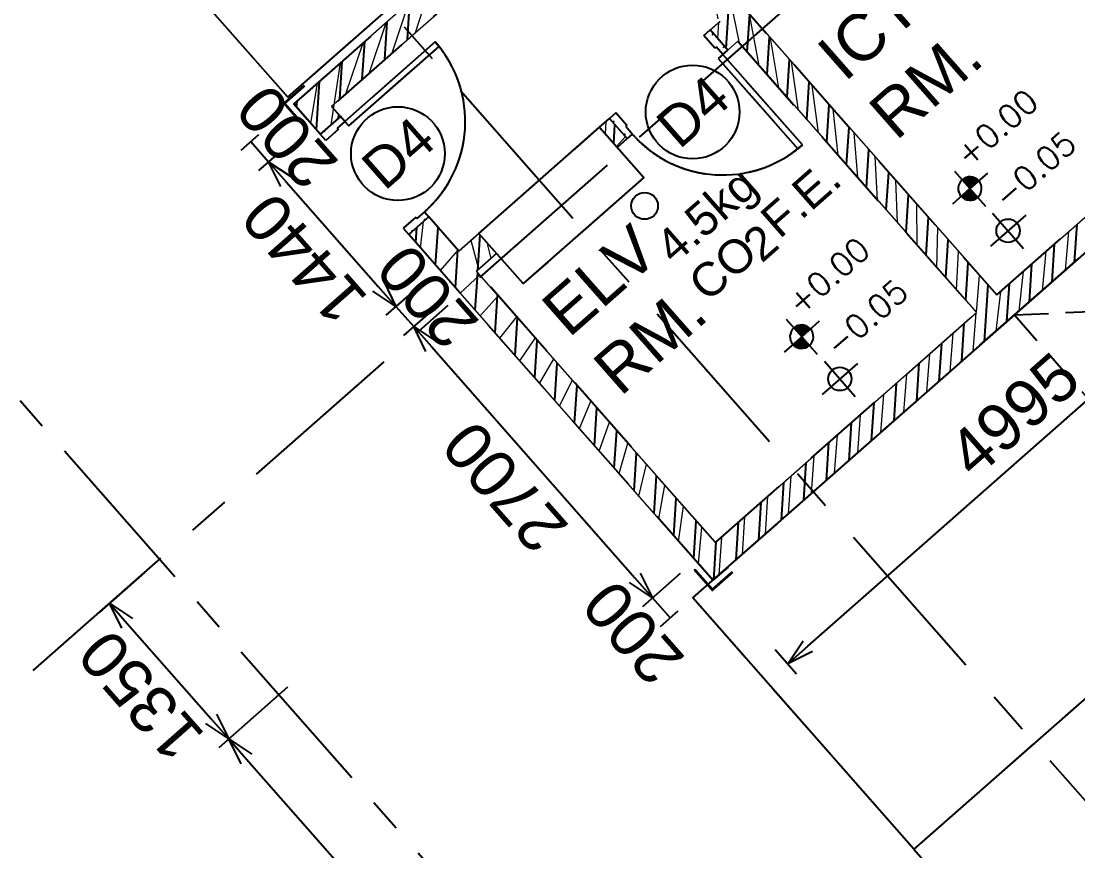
# Model space of a CAD drawing. Header units: millimetres. Extents: x 833946797 to 834440930, y 817746008 to 818399503.
# Drawn here: x 834331288 to 834339182, y 818012395 to 818018593 of the extents above; entities that cross this region are included whole.
import ezdxf

# ---------------------------------------------------------------- set-up
doc = ezdxf.new("R2010")
doc.units = ezdxf.units.MM
doc.header["$LTSCALE"] = 100
for name, pattern in [('CENTER', [2, 1.25, -0.25, 0.25, -0.25]), ('Grid Line', [22.224999999999994, 12.7, -3.174999999999999, 3.174999999999999, -3.174999999999999]), ('Hidden', [9.524999999999999, 6.35, -3.175]), ('HIDDENX2', [19.049999999999997, 12.7, -6.35])]:
    doc.linetypes.add(name, pattern=pattern)
for name, color, linetype in [('+C-160', 160, 'Hidden'), ('A-COLS', 3, 'Continuous'), ('DLN020__', 6, 'Continuous'), ('DLN030_2', 1, 'Continuous'), ('DLN0401_', 7, 'Continuous'), ('DLN0403__Room Name', 7, 'Continuous'), ('DLN060__', 7, 'Continuous'), ('DLN220__', 7, 'Continuous'), ('DLN325__', 7, 'Continuous'), ('DLN580__', 4, 'Continuous'), ('DLN660', 1, 'Continuous'), ('DLN810__', 1, 'Continuous'), ('FITDOOR', 7, 'Continuous'), ('LEVEL', 7, 'Continuous')]:
    doc.layers.add(name, color=color, linetype=linetype)
for name, color, linetype, lineweight in [('A-DOOR', 6, 'Continuous', 9), ('A-WALL', 7, 'Continuous', 9), ('CORNER GUARD', 2, 'Continuous', 50)]:
    doc.layers.add(name, color=color, linetype=linetype, lineweight=lineweight)
doc.styles.add('romans', font='romans.shx')
doc.styles.get("Standard").update_dxf_attribs({"font": 'swiss.ttf'})
doc.styles.add('Swis721tBT', font='swissl.ttf')
doc.dimstyles.new('INTDIM350', dxfattribs={"dimtxt": 350, "dimasz": 200, "dimexe": 100, "dimexo": 150, "dimgap": 100, "dimtad": 1, "dimdec": 0, "dimzin": 9, "dimdsep": 46, "dimtxsty": 'Swis721tBT', "dimblk": 'OPEN30', "dimcen": -125, "dimclrd": 256, "dimclre": 256, "dimclrt": 2, "dimaunit": 1, "dimadec": 1, "dimazin": 0, "dimtfac": 0.4444444444444444, "dimtdec": 0, "dimtix": 1, "dimtmove": 2, "dimatfit": 3, "dimldrblk": 'OPEN30', "dimfxl": 0, "dimtolj": 1, "dimlwd": -1, "dimlwe": -1, "dimarcsym": 0})
pattern_1 = [(86.3501958279957, (-1.192092895507812e-07, 1.192092895507812e-07), (-158.4280186349138, 10.10571182131174), [])]

# ---------------------------------------------------------------- blocks, each defined once
blk = doc.blocks.new('DLN_Parking - Parking - 1000 x 2400 _WL_-1733303-Car Park_B2_F')
at = {"layer": 'DLN660'}
for p, q in [((1000, 3.383959779057477e-14), (0, 0)), ((0, 0), (0, -2400)), ((1000, -2400), (1000, 3.383959779057477e-14)), ((0, -2400), (1000, -2400))]:
    blk.add_line(p, q, dxfattribs=at)
blk = doc.blocks.new('DLN_Parking - Parking - 2500 x 5000 _WL_-V7-Car Park_B2_F')
at = {"layer": 'DLN660'}
for p, q in [((2500, 0), (0, 0)), ((0, 0), (0, -5000)), ((2500.000000000001, -5000.000000000002), (2500, 0))]:
    blk.add_line(p, q, dxfattribs=at)
blk = doc.blocks.new('DR1CD')
at = {"layer": 'FITDOOR'}
for p, q in [((0, 1), (45, 1)), ((0, 1), (0, 0)), ((45, 0), (45, 1)), ((0, 0), (45, 0))]:
    blk.add_line(p, q, dxfattribs=at)
blk = doc.blocks.new('DR1CM')
at = {"layer": 'FITDOOR', "color": 6}
blk.add_arc((0, 0), 1, 0, 90, dxfattribs=at)
blk = doc.blocks.new('DLN-Single Door - Opening 2 - 950 x2138 _WH_-1922936-Car Park_B2_F')
at = {"layer": 'A-WALL', "lineweight": 25}
for p, q in [((-500.0000000002328, -99.99999989528442), (-499.9999999995343, 100.0000000001164)), ((499.9999999997672, -99.99999996821862), (500.0000000162981, 100.0000000337022))]:
    blk.add_line(p, q, dxfattribs=at)
at = {"layer": 'FITDOOR'}
for p, q in [((-437.4999999995343, 100.0000000022119), (-499.9999999995343, 100.0000000001164)), ((-499.9999999983702, 62.50000000011642), (-499.9999999995343, 100.0000000001164)), ((-437.4999999969732, -24.99999999796273), (-437.4999999995343, 100.0000000022119)), ((437.5000000004657, 100.0000000314903), (500.0000000006985, 100.0000000335276)), ((437.5000000030268, -24.99999996868428), (437.5000000004657, 100.0000000314903)), ((500.0000000018626, 62.50000003346941), (500.0000000006985, 100.0000000335276)), ((-487.9999999983702, 62.50000000040745), (-499.9999999983702, 62.50000000011642)), ((488.0000000018626, 62.50000003312016), (500.0000000018626, 62.50000003346941)), ((-499.9999999960419, -100.000000001397), (-499.999999997206, -62.50000000145519)), ((-487.999999997206, -62.50000000098953), (-499.999999997206, -62.50000000145519)), ((-449.999999995809, -99.99999999976717), (-449.9999999969732, -24.99999999842839)), ((-437.4999999969732, -24.99999999796273), (-449.9999999969732, -24.99999999842839)), ((437.5000000030268, -24.99999996868428), (450.0000000030268, -24.99999996821862)), ((450.000000004191, -99.9999999696156), (450.0000000030268, -24.99999996821862)), ((488.0000000030268, -62.49999996850966), (500.0000000030268, -62.49999996798579)), ((500.000000004191, -99.99999996798579), (500.0000000030268, -62.49999996798579)), ((-449.999999995809, -99.99999999976717), (-499.9999999960419, -100.000000001397)), ((450.000000004191, -99.9999999696156), (500.000000004191, -99.99999996798579))]:
    blk.add_line(p, q, dxfattribs=at)
at = {"layer": 'DLN325__', "extrusion": (0, 0, -1), "yscale": 899.9999999999994, "zscale": -0.9999999999999993, "rotation": 179.9999999980843}
blk.add_blockref('DR1CD', (449.9999999951106, -100.0000000000582), dxfattribs=at)
at = {"layer": 'DLN325__', "extrusion": (0, 0, -1), "xscale": 899.9999999999986, "yscale": 899.9999999999986, "zscale": -899.9999999999986, "rotation": 179.9999999980843}
blk.add_blockref('DR1CM', (449.9999999951106, -100.0000000000582), dxfattribs=at)
blk = doc.blocks.new('*X5')
at = {"color": 0}
for p, q in [((45955.88296590155, 42700), (46155.82083605308, 42700)), ((45956.13663634944, 42693.75), (46155.82083605308, 42693.75)), ((45956.58659627086, 42687.5), (46155.82083605308, 42687.5)), ((45957.23417992554, 42681.25), (46155.82083605308, 42681.25)), ((45958.08132891748, 42675), (46155.82083605308, 42675)), ((45959.13062182577, 42668.75), (46155.82083605308, 42668.75)), ((45960.38531455532, 42662.5), (46155.82083605308, 42662.5)), ((45961.84939291411, 42656.25), (46155.82083605308, 42656.25)), ((45963.52763949186, 42650), (46155.82083605308, 42650)), ((45965.42571759076, 42643.75), (46155.82083605308, 42643.75)), ((45967.55027588873, 42637.5), (46155.82083605308, 42637.5)), ((45969.90907871936, 42631.25), (46155.82083605308, 42631.25)), ((45972.51116853599, 42625), (46155.82083605308, 42625)), ((45975.3670694097, 42618.75), (46155.82083605308, 42618.75)), ((45978.48904368043, 42612.5), (46155.82083605308, 42612.5)), ((45981.89141854007, 42606.25), (46155.82083605308, 42606.25)), ((45985.59100621493, 42600), (46155.82083605308, 42600)), ((45989.60765168721, 42593.75), (46155.82083605308, 42593.75)), ((45993.96495773042, 42587.5), (46155.82083605308, 42587.5)), ((45998.69126201334, 42581.25), (46155.82083605308, 42581.25)), ((46003.82098168398, 42575), (46155.82083605308, 42575)), ((46009.39650945896, 42568.75), (46155.82083605308, 42568.75)), ((46015.47096569654, 42562.5), (46155.82083605308, 42562.5)), ((46022.11233295992, 42556.25), (46155.82083605308, 42556.25)), ((46029.4099326874, 42550), (46155.82083605308, 42550)), ((46037.48510949494, 42543.75), (46155.82083605308, 42543.75)), ((46046.51005492607, 42537.5), (46155.82083605308, 42537.5)), ((46056.74397416842, 42531.25), (46155.82083605308, 42531.25)), ((46068.61144864996, 42525), (46155.82083605308, 42525)), ((46082.90578313846, 42518.75), (46155.82083605308, 42518.75)), ((46101.51054575652, 42512.5), (46155.82083605308, 42512.5)), ((46133.36008534408, 42506.25), (46155.82083605308, 42506.25))]:
    blk.add_line(p, q, dxfattribs=at)
blk = doc.blocks.new('*X4')
at = {"color": 0}
for p, q in [((46155.82083605308, 42900), (46200.19499327346, 42900)), ((46155.82083605308, 42893.75), (46221.90936394812, 42893.75)), ((46155.82083605308, 42887.5), (46237.60222886274, 42887.5)), ((46155.82083605308, 42881.25), (46250.32254979523, 42881.25)), ((46155.82083605308, 42875), (46261.15281880532, 42875)), ((46155.82083605308, 42868.75), (46270.62917321041, 42868.75)), ((46155.82083605308, 42862.5), (46279.06432258031, 42862.5)), ((46155.82083605308, 42856.25), (46286.65980066876, 42856.25)), ((46155.82083605308, 42850), (46293.55459136389, 42850)), ((46155.82083605308, 42843.75), (46299.84935768103, 42843.75)), ((46155.82083605308, 42837.5), (46305.6197603913, 42837.5)), ((46155.82083605308, 42831.25), (46310.92433512129, 42831.25)), ((46155.82083605308, 42825), (46315.8094235008, 42825)), ((46155.82083605308, 42818.75), (46320.31240362975, 42818.75)), ((46155.82083605308, 42812.5), (46324.46388658926, 42812.5)), ((46155.82083605308, 42806.25), (46328.28925688629, 42806.25)), ((46155.82083605308, 42800), (46331.80978137356, 42800)), ((46155.82083605308, 42793.75), (46335.04342549239, 42793.75)), ((46155.82083605308, 42787.5), (46338.0054656343, 42787.5)), ((46155.82083605308, 42781.25), (46340.70895613168, 42781.25)), ((46155.82083605308, 42775), (46343.16509039923, 42775)), ((46155.82083605308, 42768.75), (46345.38348355208, 42768.75)), ((46155.82083605308, 42762.5), (46347.37239573649, 42762.5)), ((46155.82083605308, 42756.25), (46349.13890998229, 42756.25)), ((46155.82083605308, 42750), (46350.68907460933, 42750)), ((46155.82083605308, 42743.75), (46352.02801759425, 42743.75)), ((46155.82083605308, 42737.5), (46353.16003838917, 42737.5)), ((46155.82083605308, 42731.25), (46354.08868132608, 42731.25)), ((46155.82083605308, 42725), (46354.81679369925, 42725)), ((46155.82083605308, 42718.75), (46355.34657085896, 42718.75)), ((46155.82083605308, 42712.5), (46355.67959002734, 42712.5)), ((46155.82083605308, 42706.25), (46355.81683408978, 42706.25))]:
    blk.add_line(p, q, dxfattribs=at)
blk = doc.blocks.new('ELFIN')
at = {"layer": 'LEVEL'}
for p, q in [((0, 0.5), (0, 0)), ((0, 0), (-0.5, 0)), ((0, 0), (0, -0.5)), ((0.5, 0), (0, 0))]:
    blk.add_line(p, q, dxfattribs=at)
for start, end in [(90, 180), (0, 90), (180, 270), (270, 0)]:
    blk.add_arc((0, 0), 0.25, start, end, dxfattribs=at)
at = {"layer": 'LEVEL', "xscale": 0.00125, "yscale": 0.00125, "zscale": 0.00125}
for name in ['*X4', '*X5']:
    blk.add_blockref(name, (-57.69477604507119, -53.38123098095821), dxfattribs=at)
at = {"layer": 'LEVEL', "style": 'romans'}
blk.add_attdef('ELFIN', (0.2542374787153676, 0.3469263632723596), '', height=0.5, dxfattribs=at)
blk = doc.blocks.new('ELEX')
at = {"layer": 'LEVEL'}
for p, q in [((0, 0.5), (0, -0.5)), ((0.5, 0), (-0.5, 0))]:
    blk.add_line(p, q, dxfattribs=at)
blk.add_circle((0, 0), 0.25, dxfattribs=at)
at = {"layer": 'LEVEL', "style": 'romans'}
blk.add_attdef('ELEX', (0.2567988680821145, 0.3535533905960619), '', height=0.5, dxfattribs=at)
blk = doc.blocks.new('CORNER GUARD')
at = {"layer": 'CORNER GUARD', "color": 0, "const_width": 20}
blk.add_lwpolyline([(-150.0000007152557, -49.99999976158142), (49.99999976158142, -49.99999988079071), (49.99999952316284, 150.0000001192093)], dxfattribs=at)
at = {"layer": 'Defpoints', "color": 0}
blk.add_lwpolyline([(-150.0000007152557, 1.192092895507812e-07), (-4.76837158203125e-07, 2.384185791015625e-07), (-4.76837158203125e-07, 150.0000001192093)], dxfattribs=at)
blk = doc.blocks.new('A$C029C5A43')
at = {"layer": '+C-160'}
for p, q in [((84270.96153903008, 74972.88838624954), (84270.96153903008, 73972.88838636875)), ((84270.96153903008, 73972.88838636875), (86670.9615392685, 73972.88838636875)), ((84420.96153831482, 73955.75522685051), (84220.96153783798, 73955.75522720814)), ((84220.96153783798, 73955.75522720814), (84220.96153783798, 73755.75522720814)), ((88849.30252885818, 73905.75522756577), (84270.9615392685, 73905.75522744656)), ((84420.96153831482, 73905.75522708893), (84270.96153783798, 73905.75522708893)), ((84270.96153783798, 73905.75522708893), (84270.96153783798, 73755.75522708893)), ((84270.96154403687, 73605.75505316257), (84270.96154403687, 73905.75505053997)), ((84270.96154093742, 73872.97171223164), (84303.34520077705, 73905.35537219048)), ((84270.96154403687, 73648.46531236172), (84527.85160374641, 73905.35537195206)), ((84552.35801649094, 73705.35538184643), (84752.3580069542, 73905.35537207127)), ((84776.86441898346, 73705.35538125038), (84976.86440968513, 73905.35537183285)), ((85001.37082195282, 73705.35538089275), (85201.37081289291, 73905.35537207127)), ((85225.87722444534, 73705.35538053513), (85425.87721586227, 73905.35537207127)), ((87070.9615175724, 73705.75523245335), (84470.96154356003, 73705.75523746014)), ((84470.96154427528, 73705.75523746014), (84470.96154379845, 73605.75505316257)), ((84270.96154356003, 73543.25505316257), (84270.96154379845, 73605.75505316257)), ((84308.46154379845, 73605.75505316257), (84270.96154379845, 73605.75505316257)), ((84308.46154379845, 73593.75505304337), (84308.46154379845, 73605.75505316257)), ((84470.96154356003, 73605.75505304337), (84433.46154379845, 73605.75505304337)), ((84433.46154379845, 73593.75505304337), (84433.46154379845, 73605.75505304337)), ((84452.35783267021, 73605.3551979065), (84470.9615445137, 73623.9589099884)), ((84470.96154356003, 73555.75505280495), (84470.96154356003, 73605.75505304337)), ((84395.96154356003, 73543.25505304337), (84270.96154356003, 73543.25505316257)), ((84470.96154356003, 73555.75505280495), (84395.96154379845, 73555.75505304337)), ((84395.96154356003, 73543.25505304337), (84395.96154379845, 73555.75505304337)), ((84470.96154356003, 73555.75505280495), (84470.96154356003, 73510.75505292416)), ((85370.96154356003, 73555.75505185127), (84470.96154356003, 73555.75505280495)), ((84470.96154356003, 73510.75505292416), (85370.96154356003, 73510.75505185127)), ((85370.96154356003, 73555.75505185127), (85370.96154356003, 73510.75505185127)), ((84270.96154260635, 72668.25505316257), (84270.96154260635, 72605.75505316257)), ((84395.96154260635, 72668.25505304337), (84270.96154260635, 72668.25505316257)), ((84395.96154260635, 72668.25505304337), (84395.96154260635, 72655.75505292416)), ((84470.96154260635, 72655.75505304337), (84395.96154260635, 72655.75505292416)), ((84470.96154260635, 72655.75505304337), (84470.96154260635, 72605.75505304337)), ((84308.46154260635, 72605.75505316257), (84270.96154260635, 72605.75505316257)), ((84270.96153664589, 69165.6995536089), (84270.96153783798, 72605.75496077538)), ((84270.96153879166, 72525.93329203129), (84350.38336277008, 72605.3551158905)), ((84308.46154260635, 72617.75505316257), (84308.46154260635, 72605.75505316257)), ((84433.46154260635, 72617.75505304337), (84433.46154260635, 72605.75505304337)), ((84470.96154260635, 72605.75505304337), (84433.46154260635, 72605.75505304337)), ((84470.96154236794, 72265.6994613409), (84470.96154284477, 72605.75498723984)), ((87270.96153712273, 72605.75523340702), (87270.96153640747, 69365.69955408573)), ((84270.96153879166, 72301.42688894272), (84470.96154379845, 72501.42689394951)), ((86970.96153736115, 72082.84364819527), (87270.96153783798, 72382.84364879131)), ((84270.96153879166, 72076.92048585415), (84470.96154379845, 72276.92049074173)), ((84670.96153616905, 72265.6994612217), (84470.9615380764, 72265.6994612217)), ((84483.84709882736, 72065.29964280128), (84670.96153712273, 72252.41408121586)), ((84670.96153640747, 71765.69955396652, -0.07028772469116415), (84670.96153688431, 72265.69955432415, -0.07028772469116415)), ((84670.96153688431, 72265.69955432415, -0.07028772469116415), (85870.96153640747, 72265.69955408573, -0.07028772469116415)), ((84670.96153688431, 72265.69955432415, -0.07028772469116415), (85870.96153640747, 72265.69955408573, -0.07028772469116415)), ((84670.96153664589, 71765.69955420494, -0.07028772469116415), (84670.96153688431, 72265.69955432415, -0.07028772469116415)), ((84670.96153616905, 71765.69946241379, -0.07028772469116415), (84670.96153616905, 72265.6994626522, -0.07028772469116415)), ((84670.96153616905, 72265.6994626522, -0.07028772469116415), (85870.96153640747, 72265.699462533, -0.07028772469116415)), ((84670.96153616905, 71765.69946241379, -0.07028772469116415), (84670.96153664589, 72265.699462533, -0.07028772469116415)), ((84670.96153664589, 72265.699462533, -0.07028772469116415), (85870.96153688431, 72265.699462533, -0.07028772469116415)), ((85870.96153640747, 72265.69955408573, -0.07028772469116415), (85870.96153640747, 71765.69955420494, -0.07028772469116415)), ((85870.96153640747, 72265.69955408573, -0.07028772469116415), (85870.96153688431, 71765.69955396652, -0.07028772469116415)), ((85870.96153688431, 72265.69946241379), (85970.96153664589, 72265.69953429699)), ((85870.96153640747, 72265.699462533, -0.07028772469116415), (85870.96153688431, 71765.699462533, -0.07028772469116415)), ((85870.96153688431, 72265.699462533, -0.07028772469116415), (85870.96153640747, 71765.699462533, -0.07028772469116415)), ((85970.96153664589, 72228.19953429699), (85970.96153664589, 72265.69953429699)), ((86033.46153688431, 72265.6995344162), (85970.96153664589, 72265.69953429699)), ((86033.46153688431, 72140.69953453541), (86033.46153688431, 72265.6995344162)), ((86908.46153664589, 72265.69953477383), (86970.96153664589, 72265.69953477383)), ((86908.46153664589, 72140.69953477383), (86908.46153664589, 72265.69953477383)), ((86970.96153664589, 72228.19953477383), (86970.96153664589, 72265.69953477383)), ((85870.96153759956, 72105.3756633997), (85970.96153759956, 72205.3756633997)), ((85982.96153664589, 72228.1995344162), (85970.96153664589, 72228.19953429699)), ((86958.96153664589, 72228.19953477383), (86970.96153664589, 72228.19953477383)), ((87070.96153736115, 71958.33724486828), (87270.96153783798, 72158.33724570274)), ((85982.96153664589, 72103.1995344162), (85970.96153664589, 72103.1995344162)), ((85970.96153688431, 72065.6995344162), (85970.96153664589, 72103.1995344162)), ((86020.96153688431, 72065.6995344162), (86020.96153664589, 72140.69953429699)), ((86033.46153688431, 72140.69953453541), (86020.96153664589, 72140.69953429699)), ((86908.46153664589, 72140.69953477383), (86920.96153664589, 72140.69953477383)), ((86920.96153664589, 72065.69953477383), (86920.96153664589, 72140.69953477383)), ((86958.96153688431, 72103.19953489304), (86970.96153688431, 72103.19953477383)), ((86970.96153664589, 72065.69953477383), (86970.96153688431, 72103.19953477383)), ((84270.96153855324, 71852.41408264637), (84470.96154260635, 72052.4140868187)), ((84670.96153688431, 72065.69964635372), (84470.96153831482, 72065.69948792458)), ((84470.96153664589, 69365.69955384731), (84470.96154165268, 72065.69948804379)), ((85870.96153688431, 72065.69964766502), (85970.96153688431, 72065.69956088066)), ((86020.96153688431, 72065.6995344162), (85970.96153688431, 72065.6995344162)), ((86875.96153688431, 72065.69953477383), (86875.96153688431, 71165.69953477383)), ((86920.96153664589, 72065.69953477383), (86875.96153688431, 72065.69953477383)), ((86920.96153664589, 72065.69953477383), (86970.96153664589, 72065.69953477383)), ((86920.96153712273, 71165.69953489304), (86920.96153664589, 72065.69953477383)), ((87070.96153640747, 72065.6995472908), (87070.96153640747, 69365.6995537281)), ((87070.96153688431, 71733.8308416605), (87270.96153783798, 71933.83084273338)), ((84270.96153879166, 71627.90767943859), (84470.96154236794, 71827.90768325329)), ((85870.96153640747, 71765.69955420494, -0.07028772469116415), (84670.96153640747, 71765.69955396652, -0.07028772469116415)), ((85870.96153688431, 71765.69955396652, -0.07028772469116415), (84670.96153664589, 71765.69955420494, -0.07028772469116415)), ((85870.96153688431, 71765.699462533, -0.07028772469116415), (84670.96153616905, 71765.69946241379, -0.07028772469116415)), ((85870.96153640747, 71765.699462533, -0.07028772469116415), (84670.96153616905, 71765.69946241379, -0.07028772469116415)), ((87070.96153712273, 71509.32443881035), (87270.96153783798, 71709.32443964481)), ((84270.96153831482, 71403.40127646923), (84470.96154165268, 71603.4012799263)), ((87070.96153688431, 71284.81803560257), (87270.96153783798, 71484.81803643703)), ((84270.96153831482, 71178.89487314224), (84470.96154141426, 71378.8948763609)), ((87070.96153736115, 71060.31163275242), (87270.96153783798, 71260.31163346767)), ((84270.96153831482, 70954.38847017288), (84470.961540699, 71154.38847279549)), ((86920.96153712273, 71165.69953489304), (86875.96153688431, 71165.69953477383)), ((87070.96153688431, 70835.80522966385), (87270.96153783798, 71035.8052303791)), ((84270.96153783798, 70729.8820669651), (84470.96154046059, 70929.8820694685)), ((87070.96153688431, 70611.29882669449), (87270.96153783798, 70811.29882729053)), ((84270.96153783798, 70505.37566375732), (84470.96153998375, 70705.37566566467)), ((87070.96153712273, 70386.79242360592), (87270.96153783798, 70586.79242420197)), ((84270.96153783798, 70280.86926078796), (84470.96153974533, 70480.8692624569)), ((87070.96153712273, 70162.28602063656), (87270.96153783798, 70362.2860212326)), ((84270.96153783798, 70056.36285758018), (84470.9615392685, 70256.3628590107)), ((87070.96153688431, 69937.77961754799), (87270.96153783798, 70137.77961814404)), ((84270.96153783798, 69831.85645449162), (84470.96153879166, 70031.85645544529)), ((87070.96153688431, 69713.27321457863), (87270.96153736115, 69913.27321505547)), ((84270.96153759956, 69607.35005140305), (84470.96153831482, 69807.3500521183)), ((87070.96153688431, 69488.76681160927), (87270.96153783798, 69688.7668119669)), ((84270.96153736115, 69382.84364819527), (84470.96153783798, 69582.8436486721)), ((86972.00082683563, 69165.29969835281), (87270.96153736115, 69464.26040899754)), ((84220.9615354538, 69115.69955384731), (84220.9615354538, 69315.6995537281)), ((84270.96153593063, 69165.69955384731), (84270.96153569221, 69315.69955384731)), ((84277.92399048805, 69165.2996981144), (84477.92399072647, 69365.2996982336)), ((84470.96153664589, 69365.69955384731), (87070.96153640747, 69365.6995537281)), ((84502.43039345741, 69165.2996981144), (84702.43039369583, 69365.29969835281)), ((84726.93679666519, 69165.2996981144), (84926.93679666519, 69365.29969835281)), ((84951.44319939613, 69165.2996981144), (85151.44319963455, 69365.29969847202)), ((85175.94960260391, 69165.2996982336), (85375.94960260391, 69365.29969835281)), ((85400.45600557327, 69165.2996982336), (85600.45600581169, 69365.2996982336)), ((85624.96240854263, 69165.2996982336), (85824.96240878105, 69365.29969847202)), ((85849.46881175041, 69165.2996982336), (86049.46881175041, 69365.2996982336)), ((86073.97521471977, 69165.29969835281), (86273.97521495819, 69365.29969847202)), ((86298.48161792755, 69165.29969835281), (86498.48161768913, 69365.2996982336)), ((86522.98802089691, 69165.29969835281), (86722.98802089691, 69365.29969835281)), ((86747.49442386627, 69165.29969835281), (86947.49442386627, 69365.29969835281)), ((87196.50723004341, 69165.29969847202), (87396.50723028183, 69365.29969859123)), ((87270.96153616905, 69365.6995537281), (89270.96153688431, 69365.69955384731)), ((87421.01363301277, 69165.29969847202), (87621.01363325119, 69365.29969882965)), ((87645.52003622055, 69165.29969847202), (87845.52003622055, 69365.29969871044)), ((87870.02643918991, 69165.29969835281), (88070.02643942833, 69365.29969859123)), ((84070.96153640747, 66665.69955432415), (84070.96153616905, 69165.69955432415)), ((84070.96153616905, 69165.69955432415), (89070.96153616905, 69165.69955420494)), ((84270.96153664589, 69165.6995536089), (89270.96153640747, 69165.69955384731)), ((84420.96153593063, 69165.69955384731), (84270.96153593063, 69165.69955384731)), ((84420.96153593063, 69115.69955396652), (84220.9615354538, 69115.69955384731)), ((89070.96153569221, 66665.69955432415), (84070.96153593063, 66665.69955444336)), ((84070.96153593063, 66665.69955444336), (84070.96153593063, 64165.69955444336)), ((89070.96153640747, 66665.69955432415), (84070.96153640747, 66665.69955432415))]:
    blk.add_line(p, q, dxfattribs=at)
at = {"layer": '+C-160', "lineweight": 25}
for p, q in [((84470.96154356003, 73605.75505292416), (84270.96154379845, 73605.75505316257)), ((84470.96154260635, 72605.75505304337), (84270.96154260635, 72605.75505316257)), ((85970.96153688431, 72065.6995344162), (85970.96153664589, 72265.69953429699)), ((86970.96153664589, 72065.69953477383), (86970.96153664589, 72265.69953477383))]:
    blk.add_line(p, q, dxfattribs=at)
at = {"layer": '+C-160', "lineweight": 18}
for p, q in [((84670.96153593063, 72265.69955408573), (85870.96153593063, 72265.69955444336)), ((84670.96153640747, 71765.69955396652), (84670.96153593063, 72265.69955408573)), ((85870.96153640747, 72265.699462533), (84670.96153616905, 72265.6994626522)), ((84670.96153616905, 72265.6994626522), (84670.96153569221, 71765.69946277142)), ((85870.96153593063, 72265.69955444336), (85870.96153616905, 71765.69955396652)), ((85870.96153569221, 71765.69946277142), (85870.96153640747, 72265.699462533)), ((86970.96153640747, 72265.69953250885), (87070.96153593063, 72265.69955432415)), ((86918.99231934547, 72065.69952869415), (87070.96153640747, 72065.6995472908)), ((85870.96153616905, 71765.69955396652), (84670.96153640747, 71765.69955396652)), ((84670.96153569221, 71765.69946277142), (85870.96153569221, 71765.69946277142))]:
    blk.add_line(p, q, dxfattribs=at)
at = {"layer": '+C-160', "linetype": 'HIDDENX2', "ltscale": 0.2}
for q in [(89270.96153783798, 69165.69955456257), (87270.96154117584, 67565.29971933365, -0.07028772471585404), (89270.96153831482, 67565.29971909523, -0.07028772471585402)]:
    blk.add_line((87270.96154093742, 69165.69955456257), q, dxfattribs=at)
at = {"layer": '+C-160'}
for centre, radius, start, end in [((84470.96154356003, 73555.75505280495), 899.9999999999986, 270, 0), ((86920.96153664589, 72065.69953477383), 899.9999999999989, 180, 270)]:
    blk.add_arc(centre, radius, start, end, dxfattribs=at)
blk = doc.blocks.new('_Open30')
at = {"color": 0, "linetype": 'ByBlock', "lineweight": -2}
for p, q in [((-1, 0.26794919), (0, 0)), ((0, 0), (-1, -0.26794919)), ((0, 0), (-1, 0))]:
    blk.add_line(p, q, dxfattribs=at)
blk = doc.blocks.new('*D139')
at = {"layer": 'Defpoints', "color": 0}
for p in [(834332320.814785, 818014573.6169145), (834333390.9905002, 818013717.0956976, 0.04965261616855063), (834332838.9101431, 818013231.2236297)]:
    blk.add_point(p, dxfattribs=at)
at = {"layer": 'DLN030_2', "linetype": 'Continuous'}
for p, q in [((834332208.2119403, 818014474.5179771), (834331871.9511338, 818014178.5832797)), ((834332079.1516137, 818014094.5121123), (834332706.7782261, 818013381.3607558)), ((834333278.3876556, 818013617.9967602), (834332763.84158, 818013165.1576716))]:
    blk.add_line(p, q, dxfattribs=at)
at = {"layer": 'DLN030_2', "xscale": 200, "yscale": 200, "zscale": 200}
for p, rotation in [((834331947.0196968, 818014244.6492381), 131.3501958360153), ((834332838.910143, 818013231.22363), 311.3501958360153)]:
    blk.add_blockref('_Open30', p, dxfattribs=dict(at, rotation=rotation))
at = {"layer": 'DLN030_2', "color": 2, "insert": (834332182.8697736, 818013553.036968), "char_height": 350, "attachment_point": 5, "rotation": 131.3501958360153, "style": 'Swis721tBT'}
blk.add_mtext('\\A1;1350', dxfattribs=at)
blk = doc.blocks.new('*D140')
at = {"layer": 'Defpoints', "color": 0}
for p in [(834333390.9905002, 818013717.0956976, 0.04965261616855063), (834334887.2097639, 818010903.808533), (834334611.2468137, 818010660.9404657, -0.04304227322342058)]:
    blk.add_point(p, dxfattribs=at)
at = {"layer": 'DLN030_2', "linetype": 'Continuous'}
for p, q in [((834333278.3876556, 818013617.9967602), (834332763.84158, 818013165.1576716)), ((834332971.0420598, 818013081.0865041), (834334755.0778469, 818011053.9456589)), ((834334723.8496578, 818010760.0394034), (834334962.2783266, 818010969.8744915))]:
    blk.add_line(p, q, dxfattribs=at)
at = {"layer": 'DLN030_2', "xscale": 200, "yscale": 200, "zscale": 200}
for p, rotation in [((834332838.910143, 818013231.22363), 131.3501958360153), ((834334887.2097636, 818010903.8085331), 311.3501958360153)]:
    blk.add_blockref('_Open30', p, dxfattribs=dict(at, rotation=rotation))
at = {"layer": 'DLN030_2', "color": 2, "insert": (834333652.9648069, 818011882.6166154), "char_height": 350, "attachment_point": 5, "rotation": 131.3501958360153, "style": 'Swis721tBT'}
blk.add_mtext('\\A1;3100', dxfattribs=at)
blk = doc.blocks.new('*D155')
at = {"layer": 'Defpoints', "color": 0}
for p in [(834333173.7869956, 818017842.6015453), (834333305.9189051, 818017692.4644272), (834333136.4244089, 818017543.2965746)]:
    blk.add_point(p, dxfattribs=at)
at = {"layer": 'DLN030_2', "linetype": 'Continuous'}
for p, q in [((834333061.184151, 818017743.502608), (834332929.2239361, 818017627.3677342)), ((834333004.292499, 818017693.4336926), (834333136.4244087, 818017543.2965747)), ((834333193.3160604, 818017593.3654897), (834333061.3558458, 818017477.2306163))]:
    blk.add_line(p, q, dxfattribs=at)
at = {"layer": 'DLN030_2', "color": 2, "insert": (834333272.8859285, 818017729.9986968), "char_height": 350, "attachment_point": 5, "rotation": 131.3501958360153, "style": 'Swis721tBT'}
blk.add_mtext('\\A1;200', dxfattribs=at)
blk = doc.blocks.new('*D156')
at = {"layer": 'Defpoints', "color": 0}
for p in [(834333305.9189051, 818017692.4644272), (834334407.4426769, 818016743.5671635), (834334087.8110591, 818016462.2673979)]:
    blk.add_point(p, dxfattribs=at)
at = {"layer": 'DLN030_2', "linetype": 'Continuous'}
for p, q in [((834333193.3160604, 818017593.3654897), (834333061.3558458, 818017477.2306163)), ((834333268.5563256, 818017393.1594489), (834333955.6791421, 818016612.4045238)), ((834334294.8398322, 818016644.4682261), (834334012.742496, 818016396.2014396))]:
    blk.add_line(p, q, dxfattribs=at)
at = {"layer": 'DLN030_2', "xscale": 200, "yscale": 200, "zscale": 200}
for p, rotation in [((834333136.4244087, 818017543.2965747), 131.3501958360153), ((834334087.8110589, 818016462.267398), 311.3501958360153)]:
    blk.add_blockref('_Open30', p, dxfattribs=dict(at, rotation=rotation))
at = {"layer": 'DLN030_2', "color": 2, "insert": (834333402.0225875, 818016817.8825203), "char_height": 350, "attachment_point": 5, "rotation": 131.3501958360153, "style": 'Swis721tBT'}
blk.add_mtext('\\A1;1440', dxfattribs=at)
blk = doc.blocks.new('*D157')
at = {"layer": 'Defpoints', "color": 0}
for p in [(834334407.4426769, 818016743.5671635), (834334539.5745758, 818016593.4300573), (834334219.9429584, 818016312.1302919)]:
    blk.add_point(p, dxfattribs=at)
at = {"layer": 'DLN030_2', "linetype": 'Continuous'}
for p, q in [((834334294.8398322, 818016644.4682261), (834334012.742496, 818016396.2014396)), ((834334426.9717311, 818016494.3311199), (834334144.8743953, 818016246.0643338)), ((834334087.8110589, 818016462.267398), (834334219.9429581, 818016312.1302922))]:
    blk.add_line(p, q, dxfattribs=at)
at = {"layer": 'DLN030_2', "color": 2, "insert": (834334323.3715001, 818016536.3666933), "char_height": 350, "attachment_point": 5, "rotation": 131.3501958360153, "style": 'Swis721tBT'}
blk.add_mtext('\\A1;200', dxfattribs=at)
blk = doc.blocks.new('*D158')
at = {"layer": 'Defpoints', "color": 0}
for p in [(834334539.5745758, 818016593.4300573), (834336323.3554077, 818014566.5789064), (834336003.7237916, 818014285.2791424)]:
    blk.add_point(p, dxfattribs=at)
at = {"layer": 'DLN030_2', "linetype": 'Continuous'}
for p, q in [((834334426.9717311, 818016494.3311199), (834334144.8743953, 818016246.0643338)), ((834334352.074875, 818016161.9931663), (834335871.5918747, 818014435.4162683)), ((834336210.752563, 818014467.4799689), (834335928.6552286, 818014219.2131841))]:
    blk.add_line(p, q, dxfattribs=at)
at = {"layer": 'DLN030_2', "xscale": 200, "yscale": 200, "zscale": 200}
for p, rotation in [((834334219.9429581, 818016312.1302922), 131.3501958360153), ((834336003.7237915, 818014285.2791425), 311.3501958360153)]:
    blk.add_blockref('_Open30', p, dxfattribs=dict(at, rotation=rotation))
at = {"layer": 'DLN030_2', "color": 2, "insert": (834334901.7382286, 818015113.8052512), "char_height": 350, "attachment_point": 5, "rotation": 131.3501958360153, "style": 'Swis721tBT'}
blk.add_mtext('\\A1;2700', dxfattribs=at)
blk = doc.blocks.new('*D159')
at = {"layer": 'Defpoints', "color": 0}
for p in [(834336323.3554077, 818014566.5789064), (834336305.3501987, 818014284.309864), (834336135.8557084, 818014135.1420166)]:
    blk.add_point(p, dxfattribs=at)
at = {"layer": 'DLN030_2', "linetype": 'Continuous'}
for p, q in [((834336210.752563, 818014467.4799689), (834335928.6552286, 818014219.2131841)), ((834336003.7237915, 818014285.2791425), (834336135.8557082, 818014135.1420168)), ((834336192.7473543, 818014185.2109268), (834336060.7871454, 818014069.0760584))]:
    blk.add_line(p, q, dxfattribs=at)
at = {"layer": 'DLN030_2', "color": 2, "insert": (834335859.6946036, 818014025.3111136), "char_height": 350, "attachment_point": 5, "rotation": 131.3501958360153, "style": 'Swis721tBT'}
blk.add_mtext('\\A1;200', dxfattribs=at)
blk = doc.blocks.new('*D160')
at = {"layer": 'Defpoints', "color": 0}
for p in [(834340208.9154716, 818017719.7397), (834340762.0358583, 818017091.2473029), (834336820.1567471, 818014013.2238593)]:
    blk.add_point(p, dxfattribs=at)
at = {"layer": 'DLN030_2', "linetype": 'Continuous'}
for p, q in [((834340308.0144092, 818017607.1368556), (834340828.1018167, 818017016.17874)), ((834337164.2716187, 818013924.9452808), (834340611.8987324, 818016959.115386)), ((834336919.2556847, 818013900.6210148), (834337080.2004513, 818013717.744801))]:
    blk.add_line(p, q, dxfattribs=at)
at = {"layer": 'DLN030_2', "xscale": 200, "yscale": 200, "zscale": 200}
for p, rotation in [((834340762.0358583, 818017091.2473029), 41.35019583601527), ((834337014.1344929, 818013792.8133639), 221.3501958360152)]:
    blk.add_blockref('_Open30', p, dxfattribs=dict(at, rotation=rotation))
at = {"layer": 'DLN030_2', "color": 2, "insert": (834338703.1857095, 818015652.1254798), "char_height": 350, "attachment_point": 5, "rotation": 41.35019583601528, "style": 'Swis721tBT'}
blk.add_mtext('\\A1;4995', dxfattribs=at)

msp = doc.modelspace()

# ---------------------------------------------------------------- hatches: boundary and pattern name
at = {"layer": 'A-WALL'}
h = msp.add_hatch(dxfattribs=at)
h.set_pattern_fill('ANSI31', scale=50, angle=-6.361109362927034e-15)
h.set_pattern_definition(pattern_1)
edge = h.paths.add_edge_path()
edge.add_line((834373398.9201546, 817975260.548027), (834373587.7881666, 817975426.7660248))
edge.add_line((834373587.7881668, 817975426.7660248), (834373233.2643241, 817980497.9923743))
edge.add_line((834373233.2643241, 817980497.9923743), (834338943.7585428, 818019460.0237285))
edge.add_arc((834332615.6261824, 818013879.7363707), 8437.112430546018, 41.40656209306128, 102.7631053202158)
edge.add_line((834330751.6949148, 818022108.3830634), (834321993.2614791, 818032060.3016281))
edge.add_line((834321993.2614793, 818032060.3016281), (834277327.4665351, 817992751.0563895))
edge.add_line((834277327.466535, 817992751.0563895), (834277459.5984685, 817992600.9192455))
edge.add_line((834277459.5984687, 817992600.9192456), (834321975.2562567, 818031778.0322049))
edge.add_line((834321975.2562566, 818031778.0322047), (834330680.6719674, 818021886.3572645))
edge.add_arc((834332615.6256013, 818013879.7351375), 8237.113781559863, 41.40793444522251, 103.58612611412508, ccw=False)
edge.add_line((834338793.6214172, 818019327.8918118), (834373038.4656745, 817980416.6081657))
edge.add_line((834373038.4656745, 817980416.6081657), (834373398.9201547, 817975260.5480269))
h = msp.add_hatch(dxfattribs=at)
h.set_pattern_fill('ANSI31', scale=50, angle=-6.361109362927034e-15)
h.set_pattern_definition(pattern_1)
edge = h.paths.add_edge_path()
edge.add_line((834333522.38628, 818017749.227477), (834333672.5234059, 818017881.3593937))
edge.add_line((834333672.5234059, 818017881.3593936), (834333606.4573257, 818017956.4280949))
edge.add_line((834333606.4573258, 818017956.4280949), (834335558.239946, 818019674.1429921))
edge.add_line((834335558.239946, 818019674.1429921), (834335624.3059186, 818019599.0744431))
edge.add_line((834335624.3059185, 818019599.0744431), (834335774.4430444, 818019731.2063599))
edge.add_line((834335774.4430444, 818019731.2063599), (834335708.3770788, 818019806.2749144))
edge.add_line((834335708.3770789, 818019806.2749144), (834336940.1561424, 818020890.332752))
edge.add_arc((834332615.6267418, 818013879.7374338), 8237.11122008709, 58.33138071906991, 59.79180291313445)
edge.add_line((834336760.0764518, 818020998.2722445), (834333324.1882864, 818017974.4332935))
edge.add_line((834333324.1882865, 818017974.4332936), (834333522.3862801, 818017749.2274768))
h = msp.add_hatch(dxfattribs=at)
h.set_pattern_fill('ANSI31', scale=50, angle=-6.361109362927034e-15)
h.set_pattern_definition(pattern_1)
h.paths.add_polyline_path([(834336455.7514937, 818014416.1416149), (834340209.17964, 818017719.4395344), (834340077.047724, 818017869.576661), (834338575.6764648, 818016548.2574929), (834336435.102628, 818018980.5207301), (834336284.9655013, 818018848.3888128), (834336509.6265452, 818018593.1139016), (834336434.5579952, 818018527.0479285), (834336566.689912, 818018376.9108026), (834336641.7584664, 818018442.97677), (834338425.5393387, 818016416.1255755), (834336473.7567025, 818014698.4106578), (834334689.9758735, 818016725.2618111), (834334840.1128908, 818016857.3938433), (834334707.981095, 818017007.5308309), (834334557.8439751, 818016875.3989176), (834334333.1830328, 818017130.673714), (834334183.0459207, 818016998.5417743)])
h = msp.add_hatch(dxfattribs=at)
h.set_pattern_fill('ANSI31', scale=50, angle=-6.361109362927034e-15)
h.set_pattern_definition(pattern_1)
h.paths.add_polyline_path([(834335740.9356452, 818017650.1853449), (834335816.0042081, 818017716.2513033), (834335683.8723662, 818017866.3883442), (834335608.8038033, 818017800.3223857)])
at = {"layer": 'DLN060__'}
h = msp.add_hatch(dxfattribs=at)
h.set_pattern_fill('EARTH', color=251, scale=150, angle=45.00000000000045)
h.set_pattern_definition([(86.35019582799568, (1453154.080526948, 238293.1648491621), (-889.9338408816122, 1011.202382737353), [952.4999999999997, -952.4999999999997]), (86.35019582799568, (1452797.617485166, 238315.9027007818), (-889.9338408816122, 1011.202382737353), [952.4999999999997, -952.4999999999997]), (86.35019582799568, (1452441.154443264, 238338.6405525208), (-889.9338408816122, 1011.202382737353), [952.4999999999997, -952.4999999999997]), (176.3501958279956, (1452329.91271317, 238465.0408502817), (-1011.202382737353, -889.9338408816122), [952.4999999999997, -952.4999999999997]), (176.3501958279956, (1452352.650564909, 238821.5038923025), (-1011.202382737353, -889.9338408816122), [952.4999999999997, -952.4999999999997]), (176.3501958279956, (1452375.388416171, 239177.9669340849), (-1011.202382737353, -889.9338408816122), [952.4999999999997, -952.4999999999997])])
edge = h.paths.add_edge_path()
edge.add_line((834303001.7276638, 817954269.3640027), (834304578.4320031, 817955656.4492704))
edge.add_line((834304578.4320035, 817955656.4492706), (834331037.8483403, 817925591.4898139))
edge.add_line((834331037.84834, 817925591.4898137), (834375206.4562329, 817964463.1732086))
edge.add_line((834375206.4562325, 817964463.1732087), (834374060.8627851, 817980844.7536951))
edge.add_line((834374060.8627853, 817980844.7536948), (834339581.52124, 818020021.9484737))
edge.add_arc((834332615.9355372, 818013881.6562957), 9285.611030570026, 41.3967707884505, 99.60462301211987)
edge.add_line((834331066.6470942, 818023037.1069965), (834322069.7839626, 818033259.9453678))
edge.add_line((834322069.7839628, 818033259.9453679), (834273725.6293017, 817990713.4683118))
edge.add_line((834273725.6293014, 817990713.4683118), (834304578.4320035, 817955656.4492704))
edge.add_line((834304578.4320037, 817955656.4492702), (834303001.7276647, 817954269.3640032))
edge.add_line((834303001.7276647, 817954269.3640034), (834270761.539974, 817990902.8227202))
edge.add_line((834270761.5399741, 817990902.8227199), (834322258.575107, 818036224.0691499))
edge.add_line((834322258.5751069, 818036224.0691499), (834331970.2700638, 818025188.991452))
edge.add_arc((834332622.2949393, 818013717.2690969), 11490.23717038002, 42.02614068141469, 93.25305315063548, ccw=False)
edge.add_line((834341157.6965528, 818021409.6334623), (834375550.7708069, 817982329.9209781))
edge.add_line((834375550.770807, 817982329.9209781), (834377279.0058944, 817963489.7294939))
edge.add_line((834377279.0058941, 817963489.7294935), (834330848.7932926, 817922627.6645511))
edge.add_line((834330848.7932928, 817922627.6645511), (834303001.7276639, 817954269.3640026))

# ---------------------------------------------------------------- linework, layer by layer
at = {"layer": 'A-COLS', "lineweight": 18}
for p, q in [((834335608.5396814, 818017800.6224968), (834334707.7169261, 818017007.8309962)), ((834335938.8694729, 818017425.2796819), (834335608.5396814, 818017800.6224968)), ((834335038.0467175, 818016632.4881812), (834335938.8694729, 818017425.2796819)), ((834334707.7169261, 818017007.8309962), (834335038.0467175, 818016632.4881812))]:
    msp.add_line(p, q, dxfattribs=at)
msp.add_lwpolyline([(834334707.7168655, 818017007.8310646), (834335608.5396205, 818017800.6225656), (834335938.8694129, 818017425.2797508), (834335038.0466578, 818016632.48825)], close=True, dxfattribs=at)
at = {"layer": 'A-COLS', "elevation": -0.07028772469116415}
for points in [[(834335608.5396211, 818017800.6225657), (834335938.8694128, 818017425.279751), (834335038.0466578, 818016632.48825), (834334707.7168659, 818017007.8310653)], [(834334707.7168659, 818017007.8310653), (834335608.5396211, 818017800.6225657), (834335938.8694133, 818017425.2797511), (834335038.0466579, 818016632.4882505)], [(834335608.5396814, 818017800.6224968), (834335938.8694738, 818017425.2796824), (834335038.0467181, 818016632.4881814), (834334707.7169261, 818017007.8309962)], [(834335938.8694736, 818017425.2796823), (834335038.0467181, 818016632.4881814), (834334707.7169265, 818017007.8309964), (834335608.5396818, 818017800.6224972)]]:
    msp.add_lwpolyline(points, close=True, dxfattribs=at)
at = {"layer": 'A-WALL'}
for p, q in [((834336760.8189045, 818020999.4583119), (834333323.9241174, 818017974.7334586)), ((834335557.9757769, 818019674.4431572), (834333606.1931567, 818017956.7282599)), ((834336434.8384591, 818018980.8208953), (834338575.4122957, 818016548.557658)), ((834336641.4942974, 818018443.2769353), (834338425.2751698, 818016416.4257408)), ((834333522.1221112, 818017749.527642), (834333323.9242377, 818017974.7333289)), ((834333606.1931572, 818017956.7282604), (834333672.259237, 818017881.6595588)), ((834335608.5396819, 818017800.622497), (834335683.6081973, 818017866.6885093)), ((834338575.4122957, 818016548.5576575), (834340076.7835549, 818017869.876826)), ((834335740.6714762, 818017650.4855102), (834335815.7400966, 818017716.5514034)), ((834336455.4873247, 818014416.4417801), (834340208.9154712, 818017719.7396997)), ((834334557.5798057, 818016875.6990825), (834334332.9188638, 818017130.9738793)), ((834336455.4873247, 818014416.4417801), (834334182.7817516, 818016998.8419393)), ((834334707.716927, 818017007.8309951), (834334557.5798025, 818016875.6990796)), ((834334839.8487219, 818016857.6940086), (834334689.7117018, 818016725.5619738)), ((834336473.4925337, 818014698.7108229), (834334689.7117043, 818016725.5619762)), ((834336473.4925337, 818014698.7108229), (834338425.2751698, 818016416.4257408))]:
    msp.add_line(p, q, dxfattribs=at)
at = {"layer": 'A-WALL', "lineweight": 18}
for p, q in [((834336434.2938275, 818018527.3480917), (834336509.3623756, 818018593.4140662)), ((834336527.4132025, 818018342.8770018), (834336641.4942974, 818018443.2769353))]:
    msp.add_line(p, q, dxfattribs=at)
at = {"layer": 'DLN020__', "linetype": 'Grid Line'}
for p, q in [((834379458.6173668, 817967067.0465686), (834311905.5131766, 818043825.4040799)), ((834344007.6271914, 818024858.8872197), (834274669.6967086, 817963836.3146399))]:
    msp.add_line(p, q, dxfattribs=at)
at = {"layer": 'DLN0401_', "color": 0}
for centre in [(834336303.522356, 818017914.3870823), (834336303.522356, 818017914.3870823), (834334101.8704296, 818017603.9716114), (834334101.8704296, 818017603.9716114)]:
    msp.add_circle(centre, 349.9999999999999, dxfattribs=at)
at = {"layer": 'DLN220__', "color": 4, "linetype": 'HIDDENX2', "ltscale": 0.2}
for q in [(834340208.915472, 818017719.7397013), (834341266.2349615, 818016518.3425437, -0.07028772471585402), (834339764.8637048, 818015197.0233779, -0.07028772471585404)]:
    msp.add_line((834338707.5442154, 818016398.4205354), q, dxfattribs=at)
at = {"layer": 'DLN580__'}
msp.add_circle((834335944.7392137, 818017213.05594), 100, dxfattribs=at)
at = {"layer": 'DLN810__', "color": 2, "linetype": 'CENTER', "ltscale": 10}
msp.add_line((834360184.1327428, 817982913.4504876), (834328026.5274951, 818019453.0734974), dxfattribs=at)

# ---------------------------------------------------------------- block references
at = {"rotation": 41.35019582799567}
msp.add_blockref('A$C029C5A43', (834318889.4698145, 817906820.3266928), dxfattribs=at)
at = {"layer": 'A-DOOR', "xscale": -1}
for p, rotation in [((834333927.5204656, 818017440.2507852), 131.3501957627711), ((834336125.0169702, 818018121.9497386), 41.3501958536867)]:
    msp.add_blockref('DLN-Single Door - Opening 2 - 950 x2138 _WH_-1922936-Car Park_B2_F', p, dxfattribs=dict(at, rotation=rotation))
at = {"layer": 'CORNER GUARD', "rotation": 221.3501957830069}
msp.add_blockref('CORNER GUARD', (834333323.9241161, 818017974.7334573), dxfattribs=at)
at = {"layer": 'CORNER GUARD', "xscale": -1, "rotation": 41.3501958664126}
msp.add_blockref('CORNER GUARD', (834336455.4873236, 818014416.4417793), dxfattribs=at)
at = {"layer": 'DLN660'}
for name, p, rotation in [('DLN_Parking - Parking - 1000 x 2400 _WL_-1733303-Car Park_B2_F', (834333279.5719525, 818018025.1293561), 131.3501958280159), ('DLN_Parking - Parking - 2500 x 5000 _WL_-V7-Car Park_B2_F', (834339608.6481173, 818010530.8817165), 131.3501958275824)]:
    msp.add_blockref(name, p, dxfattribs=dict(at, rotation=rotation))
at = {"layer": 'DLN660', "xscale": -1, "rotation": 131.3501958279933}
msp.add_blockref('DLN_Parking - Parking - 2500 x 5000 _WL_-V7-Car Park_B2_F', (834336305.350198, 818014284.3098636), dxfattribs=at)
at = {"layer": 'LEVEL', "xscale": 349.9999999999999, "yscale": 349.9999999999999, "zscale": 349.9999999999999, "rotation": 41.3501958279957}
for name, p, values in [('ELFIN', (834338375.3974432, 818017342.5024916), {'ELFIN': '+0.00'}), ('ELEX', (834338660.3586007, 818017027.2950113), {'ELEX': '-0.05'}), ('ELFIN', (834337118.4161947, 818016236.2648396), {'ELFIN': '+0.00'}), ('ELEX', (834337403.3773522, 818015921.0573595), {'ELEX': '-0.05'})]:
    msp.add_blockref(name, p, dxfattribs=at).add_auto_attribs(values)

# ---------------------------------------------------------------- texts
at = {"layer": 'DLN0401_', "style": 'Swis721tBT'}
for p in [(834336203.8844725, 818017629.2609007), (834336203.8844725, 818017629.2609007), (834334002.2325461, 818017318.84543), (834334002.2325461, 818017318.84543)]:
    msp.add_text('D4', height=299.9999999999999, rotation=41.35019658668386, dxfattribs=at).set_placement(p)
at = {"layer": 'DLN0403__Room Name', "char_height": 349.9999999999999, "attachment_point": 1, "rotation": 41.35019582633749}
for s, insert in [('ICT \\PRM.', (834337206.3091879, 818018394.2446154, -0.07028772469116433)), ('ELV\\PRM.', (834335147.4015367, 818016484.1135412))]:
    msp.add_mtext_dynamic_manual_height_columns(s, width=1477.166490753611, gutter_width=1, heights=[0], dxfattribs=dict(at, insert=insert))
at = {"layer": 'DLN580__', "style": 'Swis721tBT'}
for s, p in [('4.5kg', (834336166.320695, 818016769.0097289)), ('CO  F.E.', (834336414.4246053, 818016487.0974634)), ('2', (834336819.9989581, 818016780.4920224))]:
    msp.add_text(s, height=250, rotation=41.35019658668386, dxfattribs=at).set_placement(p)

# ---------------------------------------------------------------- dimensions: what is measured, and where the dimension line sits
at = {"layer": 'DLN030_2'}
for base, p1, p2, picture, middle in [((834333136.4244089, 818017543.2965746), (834333173.7869956, 818017842.6015453), (834333305.9189051, 818017692.4644271), '*D155', (834333272.8859285, 818017729.9986968)), ((834334219.9429584, 818016312.1302919), (834334407.4426767, 818016743.5671633), (834334539.5745757, 818016593.4300573), '*D157', (834334323.3715001, 818016536.3666933))]:
    dim = msp.add_linear_dim(base=base, p1=p1, p2=p2, angle=131.3501958360158, dimstyle='INTDIM350', dxfattribs=at)
    dim.commit()
    dim.dimension.update_dxf_attribs({"geometry": picture, "text_midpoint": middle, "dimtype": 160})
for base, p1, p2, angle, picture, middle in [((834334087.8110591, 818016462.2673979), (834333305.9189051, 818017692.4644271), (834334407.4426767, 818016743.5671633), 131.3501958360158, '*D156', (834333402.0225875, 818016817.8825203)), ((834336003.7237916, 818014285.2791424), (834334539.5745757, 818016593.4300573), (834336323.3554077, 818014566.5789064), 131.3501958360158, '*D158', (834334901.7382286, 818015113.8052512)), ((834332838.9101431, 818013231.2236297, 0.07028772468220278), (834332320.8147849, 818014573.6169145, 0.07028772468220278), (834333390.9905002, 818013717.0956976, 0.1199403408507534), 131.3501958360119, '*D139', (834332182.8697736, 818013553.036968, 0.07028772468220278)), ((834336135.8557084, 818014135.1420166), (834336323.3554077, 818014566.5789064), (834336305.3501989, 818014284.3098642), 131.3501958360158, '*D159', (834335859.6946036, 818014025.3111136)), ((834334887.2097639, 818010903.808533, 0.07028772468220278), (834333390.9905002, 818013717.0956976, 0.1199403408507534), (834334611.2468137, 818010660.9404657, 0.0272454514587822), 131.3501958360119, '*D140', (834333652.9648069, 818011882.6166154, 0.07028772468220278))]:
    dim = msp.add_linear_dim(base=base, p1=p1, p2=p2, angle=angle, dimstyle='INTDIM350', dxfattribs=at)
    dim.commit()
    dim.dimension.update_dxf_attribs({"geometry": picture, "text_midpoint": middle})
dim = msp.add_linear_dim(base=(834340762.0358583, 818017091.2473029), p1=(834336820.1567471, 818014013.2238593), p2=(834340208.9154716, 818017719.7397001), angle=41.35019583601528, text='4995', dimstyle='INTDIM350', dxfattribs=at)
dim.commit()
dim.dimension.update_dxf_attribs({"geometry": '*D160', "text_midpoint": (834338703.1857095, 818015652.1254798)})

doc.saveas('drawing.dxf')
